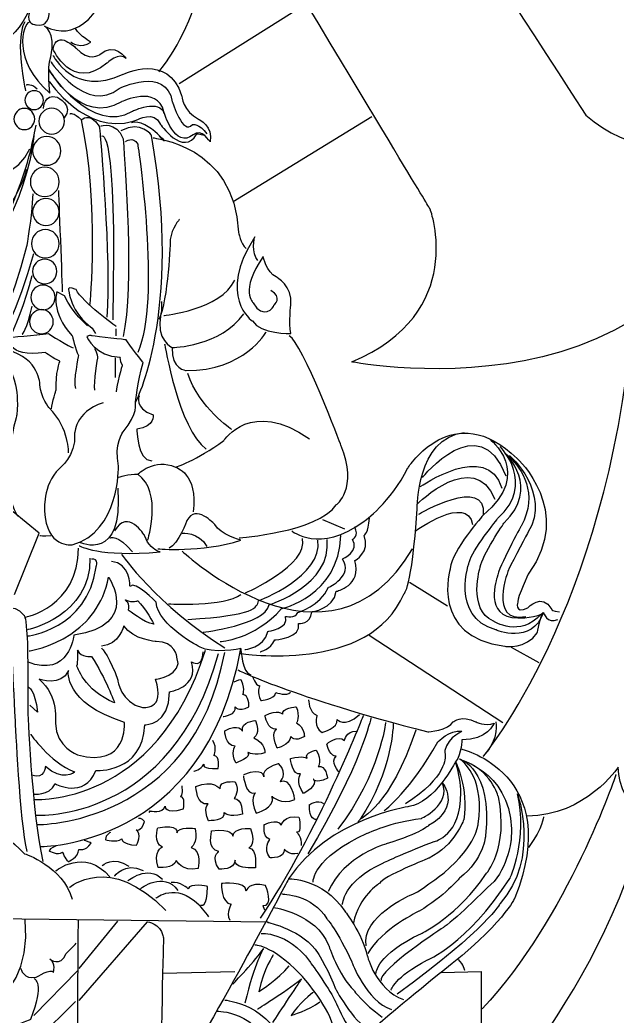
# Model space of a CAD drawing. Header units: inches. Extents: x -172 to 397, y -177 to 127.
# Drawn here: x 8.733 to 10.74, y 118.256 to 121.602 of the extents above; entities that cross this region are included whole.
import ezdxf

# ---------------------------------------------------------------- set-up
doc = ezdxf.new("R2010")
doc.units = ezdxf.units.IN
doc.header["$MEASUREMENT"] = 0
doc.linetypes.add('SolidLine', pattern=[0])

# ---------------------------------------------------------------- blocks, each defined once
blk = doc.blocks.new('headdd')
at = {"color": 4}
for p, q in [((550.7531, 532.2987), (551.0325, 532.4747)), ((550.8739, 532.0347), (551.1843, 532.2248)), ((550.6117, 531.7338), (550.6117, 531.7496)), ((550.61, 531.6405), (550.61, 531.6845)), ((550.4393, 531.2921), (550.3807, 531.3396)), ((551.1239, 531.3009), (551.0748, 531.322)), ((550.3841, 531.1548), (550.4378, 531.2885)), ((550.4378, 531.2885), (550.4393, 531.2921)), ((551.2688, 531.1821), (551.3542, 531.1293)), ((551.1783, 531.0633), (551.4783, 530.868)), ((551.4964, 531.0369), (551.5585, 531.0026)), ((550.5289, 530.3171), (550.6152, 530.4227)), ((550.4272, 530.2115), (550.5255, 530.3119)), ((550.7152, 530.3066), (550.8773, 530.3101)), ((550.2185, 529.9441), (550.5203, 530.2432))]:
    blk.add_line(p, q, dxfattribs=at)
for centre, major_axis, ratio, start_param, end_param in [((550.2548, 531.549), (1.6499, 1.6499), 1, 5.497787, 11.780972), ((550.2565, 531.5512), (1.6072, 1.6072), 1, 5.497787, 11.780972), ((550.4281, 532.2618), (0, 0.0211), 0.979592, 3.141593, 9.424778), ((550.4061, 532.2195), (0, 0.0237), 0.981812, 3.141593, 9.424778), ((550.4673, 532.2147), (0, 0.029), 0.981081, 3.141593, 9.424778), ((550.4563, 532.1481), (0, 0.0323), 0.979869, 3.141593, 9.424778), ((550.4518, 532.0788), (0, 0.033), 0.977936, 3.141593, 9.424778), ((550.4544, 532.0114), (0, 0.0303), 0.980357, 3.141593, 9.424778), ((550.4531, 531.9402), (0, 0.0317), 0.980188, 3.141593, 9.424778), ((550.4518, 531.8781), (0, 0.0277), 0.980742, 3.141593, 9.424778), ((550.4479, 531.82), (0, 0.0277), 0.980742, 3.141593, 9.424778), ((550.4443, 531.7655), (0, 0.0271), 0.978581, 3.141593, 9.424778)]:
    blk.add_ellipse(centre, major_axis=major_axis, ratio=ratio, start_param=start_param, end_param=end_param, dxfattribs=at)
for points, knots in [([(550.7075, 532.3251), (550.7075, 532.3251), (550.9015, 532.5522), (550.7566, 532.8109), (550.3116, 533.7031), (550.2702, 533.7876), (550.2702, 533.7876), (550.2702, 533.7876), (549.8383, 532.9692), (549.7891, 532.8768), (549.7891, 532.8768), (549.7296, 532.7422), (549.7296, 532.7158)], [0, 0, 0, 0, 1, 1, 1, 2, 2, 2, 3, 3, 3, 4, 4, 4, 4]), ([(551.1395, 531.6757), (551.1395, 531.6757), (551.9776, 531.5103), (552.0431, 532.2635), (552.0431, 532.2635), (551.8707, 532.0523), (551.6637, 532.2283), (551.3154, 532.7668), (551.3154, 532.7668), (551.3154, 532.7668), (551.3154, 532.7668), (551.005, 532.9041), (550.9808, 532.5732), (551.3154, 532.0171), (551.3154, 532.0171), (551.3154, 532.0171), (551.3154, 532.0171), (551.4016, 531.7849), (551.1395, 531.6757)], [0, 0, 0, 0, 1, 1, 1, 2, 2, 2, 3, 3, 3, 4, 4, 4, 5, 5, 5, 6, 6, 6, 6]), ([(550.0599, 532.6648), (550.0599, 532.6648), (550.0582, 532.4483), (550.1513, 532.392), (550.1513, 532.392), (550.2306, 532.3269), (550.2548, 532.3357), (550.2548, 532.3357), (550.2772, 532.3269), (550.3548, 532.3902), (550.3548, 532.3902), (550.4513, 532.4289), (550.4548, 532.6595), (550.4548, 532.6595), (550.4479, 532.7264), (550.441, 532.7668), (550.441, 532.7668), (550.4151, 532.846), (550.2599, 532.839), (550.2599, 532.839), (550.0944, 532.853), (550.0857, 532.7791), (550.0857, 532.7791), (550.0599, 532.6648), (550.0599, 532.6648)], [0, 0, 0, 0, 1, 1, 1, 2, 2, 2, 3, 3, 3, 4, 4, 4, 5, 5, 5, 6, 6, 6, 7, 7, 7, 8, 8, 8, 8]), ([(550.4169, 532.436), (550.4031, 532.4342), (550.3772, 532.3498), (550.4634, 532.2776), (550.4634, 532.2776), (550.4565, 532.3322), (550.4652, 532.3586), (550.4772, 532.4166), (550.4513, 532.4272), (550.4513, 532.4272), (550.5238, 532.3902), (550.5669, 532.4642), (550.5669, 532.4642), (550.5669, 532.4642), (550.507, 532.4575), (550.4634, 532.4853), (550.4496, 532.4941), (550.4272, 532.4782), (550.4272, 532.4782), (550.4104, 532.451), (550.4146, 532.4394), (550.4212, 532.4344), (550.4261, 532.4307), (550.4324, 532.4307), (550.4324, 532.4307), (550.4582, 532.4254), (550.4617, 532.4483), (550.4617, 532.4589)], [0, 0, 0, 0, 1, 1, 1, 2, 2, 2, 3, 3, 3, 4, 4, 4, 5, 5, 5, 6, 6, 6, 7, 7, 7, 8, 8, 8, 9, 9, 9, 9]), ([(550.4074, 532.4373), (550.4074, 532.4373), (550.3854, 532.4113), (550.405, 532.3021), (550.406, 532.296), (550.4073, 532.2896), (550.4087, 532.2829)], [0, 0, 0, 0, 1, 1, 1, 2, 2, 2, 2]), ([(550.4703, 532.3761), (550.4703, 532.3761), (550.5134, 532.2794), (550.591, 532.3445), (550.591, 532.3445), (550.6186, 532.3709), (550.6342, 532.355), (550.6342, 532.355), (550.6083, 532.3937), (550.5755, 532.3638), (550.5755, 532.3638), (550.5496, 532.3463), (550.5221, 532.3779), (550.5221, 532.3779), (550.4789, 532.4219), (550.4703, 532.3761)], [0, 0, 0, 0, 1, 1, 1, 2, 2, 2, 3, 3, 3, 4, 4, 4, 5, 5, 5, 5]), ([(550.51, 532.392), (550.51, 532.392), (550.5341, 532.3744), (550.5548, 532.392), (550.5548, 532.392), (550.5324, 532.4043), (550.5203, 532.4219)], [0, 0, 0, 0, 1, 1, 1, 2, 2, 2, 2]), ([(550.4703, 532.3621), (550.4703, 532.3621), (550.5169, 532.2671), (550.6273, 532.3198), (550.6273, 532.3198), (550.729, 532.3691), (550.7583, 532.2724), (550.7583, 532.2724), (550.7618, 532.2353), (550.7963, 532.2195), (550.7963, 532.2195), (550.8307, 532.2019), (550.8221, 532.1685), (550.8221, 532.1685), (550.8032, 532.2002), (550.7842, 532.1843), (550.7436, 532.1504), (550.7186, 532.2353), (550.7186, 532.2353), (550.7048, 532.2969), (550.6238, 532.2582), (550.6238, 532.2582), (550.5324, 532.2019), (550.4617, 532.3304), (550.4617, 532.3304)], [0, 0, 0, 0, 1, 1, 1, 2, 2, 2, 3, 3, 3, 4, 4, 4, 5, 5, 5, 6, 6, 6, 7, 7, 7, 8, 8, 8, 8]), ([(550.4651, 532.348), (550.4651, 532.348), (550.5462, 532.2283), (550.6186, 532.2882), (550.6186, 532.2882), (550.7239, 532.3392), (550.7376, 532.2582), (550.7376, 532.2582), (550.7618, 532.1808), (550.7825, 532.2072), (550.7825, 532.2072), (550.798, 532.2107), (550.8152, 532.1861)], [0, 0, 0, 0, 1, 1, 1, 2, 2, 2, 3, 3, 3, 4, 4, 4, 4]), ([(550.4634, 532.3251), (550.4634, 532.3251), (550.5583, 532.1825), (550.648, 532.2371), (550.648, 532.2371), (550.71, 532.2671), (550.7204, 532.2301)], [0, 0, 0, 0, 1, 1, 1, 2, 2, 2, 2]), ([(550.4617, 532.304), (550.4617, 532.304), (550.5436, 532.1819), (550.65, 532.2149), (550.6528, 532.2157), (550.6555, 532.2167), (550.6583, 532.2178), (550.6583, 532.2178), (550.6979, 532.2389), (550.71, 532.209), (550.71, 532.209), (550.7618, 532.1333), (550.7928, 532.1861), (550.7928, 532.1861), (550.8101, 532.1861), (550.8135, 532.179)], [0, 0, 0, 0, 1, 1, 1, 2, 2, 2, 3, 3, 3, 4, 4, 4, 5, 5, 5, 5]), ([(550.4488, 532.2433), (550.4488, 532.2433), (550.4501, 532.2776), (550.4798, 532.2684), (550.4798, 532.2684), (550.5186, 532.2499), (550.4953, 532.2222)], [0, 0, 0, 0, 1, 1, 1, 2, 2, 2, 2]), ([(550.0495, 532.2688), (550.0495, 532.2688), (550.0116, 532.1386), (550.1651, 532.0928), (550.1651, 532.0928), (550.3686, 532.04), (550.4186, 532.1527)], [0, 0, 0, 0, 1, 1, 1, 2, 2, 2, 2]), ([(550.5531, 531.8042), (550.5531, 531.8042), (550.5755, 532.0242), (550.5341, 532.2178), (550.5341, 532.2178), (550.5514, 532.2371), (550.5738, 532.2037), (550.5738, 532.2037), (550.5745, 532.1973), (550.5756, 532.1857), (550.5758, 532.1841), (550.6011, 531.9057), (550.591, 531.776)], [0, 0, 0, 0, 1, 1, 1, 2, 2, 2, 3, 3, 3, 4, 4, 4, 4]), ([(550.5773, 532.2037), (550.5773, 532.2037), (550.6117, 532.216), (550.6273, 532.1755), (550.6273, 532.1755), (550.6275, 532.1729), (550.6279, 532.168), (550.6318, 532.119), (550.6523, 531.8441), (550.6273, 531.7321)], [0, 0, 0, 0, 1, 1, 1, 2, 2, 2, 3, 3, 3, 3]), ([(550.6548, 531.5842), (550.6548, 531.5842), (550.7618, 531.7831), (550.6911, 532.1825), (550.6911, 532.1825), (550.6686, 532.2178), (550.6221, 532.1931)], [0, 0, 0, 0, 1, 1, 1, 2, 2, 2, 2]), ([(549.7788, 531.8165), (549.7805, 531.776), (549.7943, 531.7479), (549.7943, 531.7479), (549.8202, 531.6599), (550.0668, 531.7162), (550.0668, 531.7162), (550.3651, 531.813), (550.4272, 532.1808), (550.4272, 532.1808), (550.4134, 532.0365), (550.3082, 531.8764), (550.3082, 531.8764), (550.2064, 531.6828), (549.9581, 531.6705), (549.9581, 531.6705), (549.7581, 531.6476), (549.7753, 531.7584), (549.7753, 531.7584), (549.7753, 531.7584), (549.7667, 531.769), (549.7788, 531.8235)], [0, 0, 0, 0, 1, 1, 1, 2, 2, 2, 3, 3, 3, 4, 4, 4, 5, 5, 5, 6, 6, 6, 7, 7, 7, 7]), ([(550.6324, 532.1685), (550.6324, 532.1685), (550.6497, 532.1825), (550.66, 532.1632), (550.66, 532.1632), (550.7135, 531.8112), (550.66, 531.6968)], [0, 0, 0, 0, 1, 1, 1, 2, 2, 2, 2]), ([(550.6945, 532.1773), (550.6945, 532.1773), (550.8773, 532.1614), (550.8859, 531.9661), (550.8859, 531.9661), (550.8894, 531.9415), (550.9032, 531.9292)], [0, 0, 0, 0, 1, 1, 1, 2, 2, 2, 2]), ([(549.7839, 531.8641), (549.7839, 531.8641), (549.7736, 531.7584), (549.8512, 531.7356), (549.8512, 531.7356), (550.1237, 531.6599), (550.2909, 531.901), (550.2909, 531.901), (550.3979, 532.0435), (550.4117, 532.1069)], [0, 0, 0, 0, 1, 1, 1, 2, 2, 2, 3, 3, 3, 3]), ([(550.2858, 531.6546), (550.2858, 531.6546), (550.341, 531.6757), (550.4117, 531.9345), (550.4117, 531.9345), (550.4238, 531.9978), (550.4255, 532.0523)], [0, 0, 0, 0, 1, 1, 1, 2, 2, 2, 2]), ([(550.754, 531.9951), (550.754, 531.9951), (550.7354, 531.9753), (550.7331, 531.9497), (550.7331, 531.9497), (550.7284, 531.8134), (550.7075, 531.7707)], [0, 0, 0, 0, 1, 1, 1, 2, 2, 2, 2]), ([(550.9291, 531.9027), (550.9135, 531.9186), (550.9222, 531.9555), (550.9222, 531.9555), (550.8359, 531.8218), (550.917, 531.7672), (550.917, 531.7672), (550.9359, 531.7373), (551.0032, 531.7391), (551.0032, 531.7391), (550.998, 531.7637), (551.0032, 531.8042), (551.0032, 531.8042), (551.0084, 531.8447), (550.9705, 531.8658), (550.9705, 531.8658), (550.948, 531.8764), (550.9411, 531.9115), (550.9411, 531.9115), (550.8877, 531.8341), (550.9187, 531.8077), (550.9187, 531.8077), (550.9411, 531.769), (550.9653, 531.7972), (550.9653, 531.8025), (550.9653, 531.8025), (550.986, 531.82), (550.9584, 531.8358)], [0, 0, 0, 0, 1, 1, 1, 2, 2, 2, 3, 3, 3, 4, 4, 4, 5, 5, 5, 6, 6, 6, 7, 7, 7, 8, 8, 8, 9, 9, 9, 9]), ([(550.5479, 531.7567), (550.5479, 531.7567), (550.5134, 531.7849), (550.4962, 531.8235), (550.4962, 531.8235), (550.4789, 531.8323), (550.4789, 531.8323), (550.4789, 531.8323), (550.4634, 531.7884), (550.5134, 531.7338), (550.5134, 531.7338), (550.5203, 531.7039), (550.5272, 531.6898), (550.5272, 531.6898), (550.5152, 531.6317), (550.5203, 531.6159)], [0, 0, 0, 0, 1, 1, 1, 2, 2, 2, 3, 3, 3, 4, 4, 4, 5, 5, 5, 5]), ([(550.6117, 531.7549), (550.6117, 531.7549), (550.5359, 531.8095), (550.5221, 531.8376), (550.5221, 531.8376), (550.5048, 531.8447), (550.5048, 531.8394), (550.5048, 531.8394), (550.51, 531.7831), (550.5583, 531.7514), (550.5583, 531.7514), (550.5652, 531.7391), (550.5652, 531.7391)], [0, 0, 0, 0, 1, 1, 1, 2, 2, 2, 3, 3, 3, 4, 4, 4, 4]), ([(550.7135, 531.8112), (550.7135, 531.8112), (550.7135, 531.7902), (550.7135, 531.7902), (550.7129, 531.788), (550.7124, 531.7859), (550.712, 531.7838), (550.699, 531.7239), (550.7376, 531.7074), (550.7376, 531.7074), (550.7342, 531.6582), (550.7687, 531.6564), (550.7687, 531.6564), (550.898, 531.6546), (550.948, 531.7426), (550.948, 531.7426)], [0, 0, 0, 0, 1, 1, 1, 2, 2, 2, 3, 3, 3, 4, 4, 4, 5, 5, 5, 5]), ([(551.462, 530.8697), (551.462, 530.8697), (551.4723, 530.8346), (551.4343, 530.7923), (551.4343, 530.7923), (551.712, 531.1231), (551.7672, 531.7567), (551.7672, 531.7567), (551.9121, 531.4997), (551.9431, 530.9155), (551.9431, 530.9155), (551.9535, 530.5952), (552.119, 530.4051), (552.119, 530.4051), (551.7396, 530.5987), (551.7362, 530.7677), (551.7362, 530.7677), (551.6637, 530.6585), (551.5326, 530.6585)], [0, 0, 0, 0, 1, 1, 1, 2, 2, 2, 3, 3, 3, 4, 4, 4, 5, 5, 5, 6, 6, 6, 6]), ([(550.4669, 531.5701), (550.4686, 531.586), (550.4772, 531.6124), (550.4772, 531.6124), (550.4755, 531.6494), (550.4858, 531.6775), (550.4858, 531.6775), (550.4703, 531.6828), (550.4531, 531.6968), (550.4531, 531.6968), (550.3634, 531.6845), (550.3703, 531.7303), (550.3703, 531.7303), (550.3703, 531.7303), (550.4324, 531.7356), (550.46, 531.7391), (550.46, 531.7391), (550.51, 531.7074), (550.5152, 531.7074)], [0, 0, 0, 0, 1, 1, 1, 2, 2, 2, 3, 3, 3, 4, 4, 4, 5, 5, 5, 6, 6, 6, 6]), ([(550.5824, 531.5842), (550.5186, 531.5631), (550.5186, 531.5138), (550.5186, 531.5138), (550.5221, 531.4663), (550.4841, 531.4364), (550.4841, 531.4364), (550.4462, 531.3994), (550.4513, 531.3413), (550.4513, 531.3413), (550.4548, 531.2587), (550.5134, 531.2657), (550.5134, 531.2657), (550.6204, 531.2956), (550.6169, 531.4417), (550.6169, 531.4417), (550.6066, 531.4927), (550.6273, 531.5191), (550.6273, 531.5191), (550.6618, 531.5596), (550.6548, 531.5842), (550.6548, 531.5842), (550.6548, 531.5842), (550.66, 531.6299), (550.6721, 531.674), (550.6721, 531.674), (550.6393, 531.7162), (550.6342, 531.725), (550.6342, 531.725), (550.5686, 531.7321), (550.5583, 531.7338), (550.5583, 531.7338), (550.5548, 531.7373), (550.5462, 531.7321), (550.5462, 531.7321), (550.5652, 531.6863), (550.6204, 531.6863), (550.6204, 531.6863), (550.6186, 531.6792), (550.6255, 531.6687), (550.6255, 531.6687), (550.6117, 531.6212), (550.6117, 531.6088)], [0, 0, 0, 0, 1, 1, 1, 2, 2, 2, 3, 3, 3, 4, 4, 4, 5, 5, 5, 6, 6, 6, 7, 7, 7, 8, 8, 8, 9, 9, 9, 10, 10, 10, 11, 11, 11, 12, 12, 12, 13, 13, 13, 14, 14, 14, 14]), ([(550.8877, 531.2815), (550.8877, 531.2815), (551.0619, 531.2938), (551.1049, 531.3554), (551.1049, 531.3554), (551.155, 531.3907), (551.1153, 531.4892), (551.1153, 531.4892), (551.0291, 531.718), (550.9997, 531.7338)], [0, 0, 0, 0, 1, 1, 1, 2, 2, 2, 3, 3, 3, 3]), ([(550.5048, 531.4717), (550.5048, 531.4717), (550.5083, 531.5249), (550.4617, 531.5727), (550.4617, 531.5727), (550.4427, 531.5958), (550.441, 531.6241), (550.441, 531.6241), (550.441, 531.6827), (550.3686, 531.7021), (550.3686, 531.7021), (550.36, 531.7003), (550.36, 531.695), (550.36, 531.695), (550.3875, 531.6312), (550.3875, 531.617), (550.3875, 531.617), (550.3927, 531.5905), (550.3893, 531.5568), (550.3893, 531.5568), (550.3427, 531.4044), (550.391, 531.3299)], [0, 0, 0, 0, 1, 1, 1, 2, 2, 2, 3, 3, 3, 4, 4, 4, 5, 5, 5, 6, 6, 6, 7, 7, 7, 7]), ([(550.5634, 531.7057), (550.5634, 531.7057), (550.5703, 531.6916), (550.5703, 531.6863), (550.5703, 531.6863), (550.56, 531.6282), (550.5634, 531.6124)], [0, 0, 0, 0, 1, 1, 1, 2, 2, 2, 2]), ([(550.6169, 531.417), (550.6169, 531.417), (550.6411, 531.4258), (550.66, 531.424), (550.66, 531.424), (550.6979, 531.461), (550.7445, 531.4399), (550.7445, 531.4399), (550.7911, 531.454), (550.8532, 531.4997), (550.8532, 531.4997), (550.9152, 531.5948), (551.0446, 531.5033)], [0, 0, 0, 0, 1, 1, 1, 2, 2, 2, 3, 3, 3, 4, 4, 4, 4]), ([(550.6635, 531.5992), (550.6635, 531.5992), (550.6505, 531.5728), (550.6945, 531.557), (550.6945, 531.557), (550.6997, 531.5305), (550.6583, 531.5252), (550.6583, 531.5252), (550.6583, 531.454), (550.6919, 531.454)], [0, 0, 0, 0, 1, 1, 1, 2, 2, 2, 3, 3, 3, 3]), ([(551.005, 531.2974), (551.005, 531.2974), (551.067, 531.2446), (551.167, 531.3185), (551.167, 531.3185), (551.2274, 531.3607), (551.2653, 531.4382), (551.2653, 531.4382), (551.3671, 531.5983), (551.5102, 531.4593), (551.5102, 531.4593), (551.6379, 531.3414), (551.5361, 531.2023), (551.5361, 531.2023), (551.5102, 531.1478), (551.5119, 531.139), (551.5119, 531.139), (551.5016, 531.1091), (551.5344, 531.1249), (551.5344, 531.1249), (551.5654, 531.1601), (551.5878, 531.1214), (551.5878, 531.1214), (551.5878, 531.1161), (551.6051, 531.1161)], [0, 0, 0, 0, 1, 1, 1, 2, 2, 2, 3, 3, 3, 4, 4, 4, 5, 5, 5, 6, 6, 6, 7, 7, 7, 8, 8, 8, 8]), ([(550.8894, 531.0228), (550.8894, 531.0228), (551.1808, 530.9753), (551.2567, 531.1565), (551.2567, 531.1565), (551.274, 531.1636), (551.286, 531.3466), (551.286, 531.3466), (551.2843, 531.505), (551.3912, 531.5174)], [0, 0, 0, 0, 1, 1, 1, 2, 2, 2, 3, 3, 3, 3]), ([(551.4481, 531.5033), (551.4481, 531.5033), (551.5482, 531.4276), (551.4343, 531.3326), (551.4343, 531.3326), (551.3636, 531.2534), (551.3602, 531.2129), (551.3602, 531.2129), (551.3136, 531.0598), (551.4827, 531.0387), (551.4827, 531.0387), (551.5309, 531.0316), (551.5551, 531.0686), (551.5551, 531.0686), (551.562, 531.1073), (551.5689, 531.1144), (551.5689, 531.1144), (551.5775, 531.0879), (551.6016, 531.0985)], [0, 0, 0, 0, 1, 1, 1, 2, 2, 2, 3, 3, 3, 4, 4, 4, 5, 5, 5, 6, 6, 6, 6]), ([(551.5637, 531.1109), (551.5171, 531.0563), (551.4568, 531.095), (551.4568, 531.095), (551.3981, 531.1214), (551.4274, 531.2164), (551.4274, 531.2164), (551.4309, 531.2411), (551.4809, 531.315), (551.4809, 531.315), (551.5637, 531.3942), (551.4844, 531.4698), (551.4844, 531.4698), (551.4844, 531.4698), (551.4889, 531.4664), (551.4953, 531.4599), (551.5171, 531.438), (551.5602, 531.3813), (551.5189, 531.3079), (551.5189, 531.3079), (551.4688, 531.2164), (551.4654, 531.1935), (551.4654, 531.1935), (551.4326, 531.102), (551.5119, 531.102), (551.5119, 531.102), (551.5602, 531.102), (551.5689, 531.1144), (551.543, 531.0405), (551.462, 531.0756), (551.462, 531.0756), (551.3585, 531.1056), (551.4033, 531.2287), (551.4033, 531.2287), (551.4068, 531.2499), (551.4671, 531.3255), (551.4671, 531.3255), (551.5533, 531.4029), (551.4723, 531.4856), (551.4723, 531.4856)], [0, 0, 0, 0, 1, 1, 1, 2, 2, 2, 3, 3, 3, 4, 4, 4, 5, 5, 5, 6, 6, 6, 7, 7, 7, 8, 8, 8, 9, 9, 9, 10, 10, 10, 11, 11, 11, 12, 12, 12, 13, 13, 13, 13]), ([(551.493, 531.4663), (551.493, 531.4663), (551.5878, 531.3819), (551.5344, 531.2938), (551.5344, 531.2938), (551.5016, 531.2322), (551.4913, 531.2111), (551.4913, 531.2111), (551.443, 531.0897), (551.5292, 531.1056)], [0, 0, 0, 0, 1, 1, 1, 2, 2, 2, 3, 3, 3, 3]), ([(550.5289, 531.2639), (550.5289, 531.2639), (550.5738, 531.2375), (550.71, 531.2499), (550.71, 531.2499), (550.7081, 531.2503), (550.7052, 531.2516), (550.6976, 531.2549), (550.683, 531.264), (550.6755, 531.2868), (550.6755, 531.2868), (550.6376, 531.3484), (550.6083, 531.2974)], [0, 0, 0, 0, 1, 1, 1, 2, 2, 2, 3, 3, 3, 4, 4, 4, 4]), ([(550.7049, 531.2569), (550.7049, 531.2569), (550.8032, 531.2481), (550.8911, 531.2762), (550.8911, 531.2762), (550.8445, 531.2885), (550.8325, 531.3115), (550.8325, 531.3115), (550.7894, 531.3589), (550.7704, 531.3203), (550.7704, 531.3203), (550.7514, 531.2674), (550.7307, 531.2587)], [0, 0, 0, 0, 1, 1, 1, 2, 2, 2, 3, 3, 3, 4, 4, 4, 4]), ([(550.9342, 531.0263), (550.9342, 531.0263), (550.9584, 531.0316), (550.967, 531.0528), (550.967, 531.0528), (551.0291, 531.058), (551.0204, 531.0897), (551.0204, 531.0897), (551.048, 531.0862), (551.0498, 531.1161), (551.0498, 531.1161), (551.0981, 531.1214), (551.1049, 531.1618), (551.1049, 531.1618), (551.1636, 531.1742), (551.1463, 531.2305), (551.1463, 531.2305), (551.1826, 531.2499), (551.167, 531.2868), (551.167, 531.2868), (551.1774, 531.2921), (551.1791, 531.3255)], [0, 0, 0, 0, 1, 1, 1, 2, 2, 2, 3, 3, 3, 4, 4, 4, 5, 5, 5, 6, 6, 6, 7, 7, 7, 7]), ([(550.8997, 531.0316), (550.8997, 531.0316), (550.9429, 531.0334), (550.9515, 531.0721), (550.9515, 531.0721), (550.9997, 531.0774), (550.9911, 531.1056), (550.9911, 531.1056), (551.0136, 531.1003), (551.0187, 531.1144), (551.0187, 531.1144), (551.0688, 531.1284), (551.0877, 531.1707), (551.0877, 531.1707), (551.1446, 531.1971), (551.1188, 531.234), (551.1188, 531.234), (551.1584, 531.2534), (551.1412, 531.278), (551.1412, 531.278), (551.1567, 531.285), (551.1463, 531.3062)], [0, 0, 0, 0, 1, 1, 1, 2, 2, 2, 3, 3, 3, 4, 4, 4, 5, 5, 5, 6, 6, 6, 7, 7, 7, 7]), ([(550.7721, 531.0985), (550.9273, 531.1091), (550.9256, 531.1249), (550.9308, 531.1407), (550.9308, 531.1407), (551.0756, 531.1953), (551.0636, 531.2762)], [0, 0, 0, 0, 1, 1, 1, 2, 2, 2, 2]), ([(550.8066, 531.0703), (550.8066, 531.0703), (550.9446, 531.0862), (550.9549, 531.1319), (550.9549, 531.1319), (551.0963, 531.176), (551.0843, 531.278)], [0, 0, 0, 0, 1, 1, 1, 2, 2, 2, 2]), ([(550.8445, 531.0493), (550.8445, 531.0493), (550.9204, 531.0528), (550.9825, 531.1232), (550.9825, 531.1232), (551.1101, 531.1495), (551.1153, 531.2868)], [0, 0, 0, 0, 1, 1, 1, 2, 2, 2, 2]), ([(550.4117, 531.0615), (550.4117, 531.0615), (550.5479, 531.0756), (550.5669, 531.2164), (550.5669, 531.2164), (550.5738, 531.2358), (550.5566, 531.234)], [0, 0, 0, 0, 1, 1, 1, 2, 2, 2, 2]), ([(550.441, 530.5899), (550.441, 530.5899), (550.8101, 530.5864), (550.8911, 531.0334), (550.8911, 531.0334), (550.8256, 531.021), (550.7997, 531.0369), (550.7997, 531.0369), (550.7049, 531.0844), (550.7014, 531.1372), (550.7014, 531.1372), (550.6531, 531.1883), (550.6428, 531.1724), (550.6428, 531.1724), (550.6428, 531.227), (550.6014, 531.2287)], [0, 0, 0, 0, 1, 1, 1, 2, 2, 2, 3, 3, 3, 4, 4, 4, 5, 5, 5, 5]), ([(550.4169, 531.0281), (550.4169, 531.0281), (550.4638, 531.0352), (550.5099, 531.066), (550.5468, 531.0906), (550.583, 531.1303), (550.5945, 531.1935), (550.5945, 531.1935), (550.6686, 531.0862), (550.5169, 531.0633), (550.5169, 531.0633), (550.5065, 530.9665), (550.4134, 531.0035)], [0, 0, 0, 0, 1, 1, 1, 2, 2, 2, 3, 3, 3, 4, 4, 4, 4]), ([(550.353, 531.1174), (550.353, 531.1174), (550.3789, 531.1399), (550.4048, 531.1082), (550.4048, 531.1082), (550.4164, 531.1161), (550.4138, 530.897), (550.4138, 530.897), (550.4216, 530.6739), (550.4475, 530.5565)], [0, 0, 0, 0, 1, 1, 1, 2, 2, 2, 3, 3, 3, 3]), ([(550.6324, 531.1425), (550.6324, 531.1425), (550.6445, 531.1337), (550.6393, 531.1196), (550.6393, 531.1196), (550.6738, 531.0914), (550.6962, 531.0879), (550.6962, 531.0879), (550.6773, 531.1249), (550.66, 531.1407), (550.66, 531.1407), (550.6497, 531.1355), (550.6324, 531.1425)], [0, 0, 0, 0, 1, 1, 1, 2, 2, 2, 3, 3, 3, 4, 4, 4, 4]), ([(550.3543, 531.0844), (550.3543, 531.0844), (550.3724, 531.1042), (550.3763, 531.0791), (550.3763, 531.0791), (550.3789, 530.9802), (550.3854, 530.8719), (550.3854, 530.8719), (550.3957, 530.6449), (550.4113, 530.5789)], [0, 0, 0, 0, 1, 1, 1, 2, 2, 2, 3, 3, 3, 3]), ([(550.579, 531.0352), (550.579, 531.0352), (550.5997, 531.0105), (550.6152, 530.963), (550.6152, 530.963), (550.6221, 530.912), (550.6704, 530.9014), (550.6704, 530.9014), (550.7238, 530.8944), (550.6997, 530.9648), (550.6997, 530.9648), (550.7635, 530.9736), (550.748, 531.014), (550.748, 531.014), (550.7445, 531.0493), (550.7014, 531.0493), (550.7014, 531.0493), (550.6497, 531.0528), (550.629, 531.0844), (550.629, 531.0844), (550.6186, 531.0422), (550.579, 531.0387)], [0, 0, 0, 0, 1, 1, 1, 2, 2, 2, 3, 3, 3, 4, 4, 4, 5, 5, 5, 6, 6, 6, 7, 7, 7, 7]), ([(550.4255, 530.7078), (550.4255, 530.7078), (550.4615, 530.7026), (550.4753, 530.7307), (550.4753, 530.7307), (550.5405, 530.6955), (550.5663, 530.7606), (550.5663, 530.7606), (550.671, 530.7536), (550.6761, 530.8627), (550.6761, 530.8627), (550.7328, 530.8627), (550.7311, 530.9366), (550.7311, 530.9366), (550.798, 530.9471), (550.7808, 531.0035), (550.7808, 531.0035), (550.8066, 530.9876), (550.8066, 531.0263)], [0, 0, 0, 0, 1, 1, 1, 2, 2, 2, 3, 3, 3, 4, 4, 4, 5, 5, 5, 6, 6, 6, 6]), ([(550.5238, 530.9947), (550.5238, 530.9947), (550.5393, 530.9401), (550.6083, 530.912), (550.6083, 530.912), (550.5876, 530.9683), (550.5566, 531.0158), (550.5566, 531.0158), (550.5324, 531.0122), (550.5255, 531.0299), (550.5255, 531.0299), (550.5272, 531.0017), (550.5238, 530.9947)], [0, 0, 0, 0, 1, 1, 1, 2, 2, 2, 3, 3, 3, 4, 4, 4, 4]), ([(550.4393, 530.9648), (550.4393, 530.9648), (550.4893, 530.9471), (550.5048, 530.9841), (550.5048, 530.9841), (550.4927, 530.912), (550.6307, 530.868), (550.6307, 530.868), (550.6376, 530.7642), (550.5255, 530.7958), (550.5255, 530.7958), (550.4772, 530.8116), (550.4755, 530.8662), (550.4755, 530.8662), (550.4841, 530.9278), (550.4393, 530.9648)], [0, 0, 0, 0, 1, 1, 1, 2, 2, 2, 3, 3, 3, 4, 4, 4, 5, 5, 5, 5]), ([(550.8842, 530.9859), (550.8842, 530.9859), (551.0015, 530.926), (551.3102, 530.8469), (551.3102, 530.8469), (551.3568, 530.8504), (551.3671, 530.8697), (551.3671, 530.8697), (551.3861, 530.8855), (551.4171, 530.8697), (551.4171, 530.8697), (551.4378, 530.8592), (551.4585, 530.8662), (551.4585, 530.8662), (551.443, 530.8275), (551.3861, 530.8293), (551.3861, 530.8293), (551.3861, 530.7993), (551.3723, 530.78), (551.3723, 530.78), (551.324, 530.6867), (551.2671, 530.6796), (551.2671, 530.6796), (551.0877, 530.6533), (550.998, 530.5177), (550.998, 530.5177), (550.8444, 530.2234), (550.7253, 530.0315), (550.7044, 529.9979), (550.6846, 529.9675), (550.6669, 529.9423), (550.6669, 529.9423), (550.6342, 529.9299), (550.648, 529.9071), (550.648, 529.9071), (550.61, 529.9018), (550.6273, 529.8595), (550.6273, 529.8595), (550.4634, 529.8332), (550.5048, 529.7328), (550.5048, 529.7328), (550.4996, 529.7117), (550.5876, 529.629), (550.5876, 529.629), (550.6677, 529.5422), (550.7053, 529.4727), (550.7064, 529.4708), (550.7074, 529.469), (550.7083, 529.4671), (550.7083, 529.4671), (550.7204, 529.4161), (550.8032, 529.4055), (550.8032, 529.4055), (550.8256, 529.3738), (550.8583, 529.3826)], [0, 0, 0, 0, 1, 1, 1, 2, 2, 2, 3, 3, 3, 4, 4, 4, 5, 5, 5, 6, 6, 6, 7, 7, 7, 8, 8, 8, 9, 9, 9, 10, 10, 10, 11, 11, 11, 12, 12, 12, 13, 13, 13, 14, 14, 14, 15, 15, 15, 16, 16, 16, 17, 17, 17, 18, 18, 18, 18]), ([(550.8515, 530.8812), (550.8515, 530.8812), (550.8834, 530.8855), (550.8782, 530.9032), (550.8782, 530.9032), (550.8842, 530.8908), (550.9092, 530.9032), (550.9092, 530.9032), (550.9101, 530.9305), (550.8954, 530.9305), (550.8954, 530.9305), (550.9015, 530.9383), (550.8929, 530.9621), (550.8929, 530.9621), (550.8937, 530.9674), (550.8756, 530.9586)], [0, 0, 0, 0, 1, 1, 1, 2, 2, 2, 3, 3, 3, 4, 4, 4, 5, 5, 5, 5]), ([(550.9179, 530.9701), (550.9179, 530.9701), (550.9222, 530.9524), (550.9334, 530.9498), (550.9334, 530.9498), (550.9256, 530.9348), (550.936, 530.9172), (550.936, 530.9172), (550.9661, 530.919), (550.9696, 530.9348), (550.9696, 530.9348), (550.9954, 530.926), (551.0023, 530.9357)], [0, 0, 0, 0, 1, 1, 1, 2, 2, 2, 3, 3, 3, 4, 4, 4, 4]), ([(550.4151, 530.9471), (550.4151, 530.9471), (550.4289, 530.9436), (550.4358, 530.8908), (550.4358, 530.8908), (550.4186, 530.9067), (550.4186, 530.9067)], [0, 0, 0, 0, 1, 1, 1, 2, 2, 2, 2]), ([(551.0429, 530.919), (551.0429, 530.919), (551.0429, 530.89), (551.0618, 530.8838), (551.0618, 530.8838), (551.0532, 530.8574), (551.0731, 530.8459), (551.0731, 530.8459), (551.111, 530.8556), (551.1067, 530.875), (551.1067, 530.875), (551.1222, 530.8556), (551.1567, 530.8855)], [0, 0, 0, 0, 1, 1, 1, 2, 2, 2, 3, 3, 3, 4, 4, 4, 4]), ([(550.9454, 530.8838), (550.9454, 530.8838), (550.9506, 530.8504), (550.9713, 530.853), (550.9713, 530.853), (550.9566, 530.8459), (550.9722, 530.8108), (550.9722, 530.8108), (551.0006, 530.8169), (551.0032, 530.8363), (551.0032, 530.8363), (551.011, 530.8231), (551.0334, 530.8363), (551.0334, 530.8363), (551.0343, 530.8574), (551.0161, 530.8671), (551.0161, 530.8671), (551.0239, 530.8812), (551.0153, 530.9032), (551.0153, 530.9032), (550.9808, 530.9005), (550.9851, 530.8865), (550.9851, 530.8865), (550.973, 530.8988), (550.9454, 530.8838)], [0, 0, 0, 0, 1, 1, 1, 2, 2, 2, 3, 3, 3, 4, 4, 4, 5, 5, 5, 6, 6, 6, 7, 7, 7, 8, 8, 8, 8]), ([(550.8549, 530.8495), (550.8549, 530.8495), (550.8566, 530.8151), (550.8782, 530.8151), (550.8782, 530.8151), (550.8679, 530.8002), (550.8799, 530.7773), (550.8799, 530.7773), (550.917, 530.7905), (550.9066, 530.8011), (550.9066, 530.8011), (550.923, 530.7923), (550.9446, 530.8002), (550.9446, 530.8002), (550.9472, 530.8213), (550.9204, 530.8336), (550.9204, 530.8336), (550.936, 530.8442), (550.9239, 530.8724), (550.9239, 530.8724), (550.8902, 530.8697), (550.8945, 530.8486), (550.8945, 530.8486), (550.8868, 530.8671), (550.8549, 530.8495)], [0, 0, 0, 0, 1, 1, 1, 2, 2, 2, 3, 3, 3, 4, 4, 4, 5, 5, 5, 6, 6, 6, 7, 7, 7, 8, 8, 8, 8]), ([(551.111, 530.7571), (551.111, 530.7571), (551.0903, 530.7808), (551.1049, 530.7923), (551.1049, 530.7923), (551.0911, 530.7905), (551.0834, 530.8196), (551.0834, 530.8196), (551.1102, 530.8416), (551.1231, 530.8275), (551.1231, 530.8275), (551.1265, 530.8486), (551.1498, 530.8486)], [0, 0, 0, 0, 1, 1, 1, 2, 2, 2, 3, 3, 3, 4, 4, 4, 4]), ([(551.2326, 530.8662), (551.2326, 530.8662), (551.2309, 530.7569), (551.1584, 530.6517), (551.1572, 530.65), (551.1561, 530.6483), (551.1548, 530.6467), (551.1543, 530.6459), (551.1538, 530.6452), (551.1532, 530.6445)], [0, 0, 0, 0, 1, 1, 1, 2, 2, 2, 3, 3, 3, 3]), ([(551.2119, 530.67), (551.2119, 530.67), (551.274, 530.7188), (551.3322, 530.8244), (551.3322, 530.8244), (551.358, 530.8521), (551.3865, 530.8482), (551.3865, 530.8482), (551.3412, 530.8271), (551.349, 530.7928), (551.349, 530.7928), (551.3542, 530.7452), (551.2597, 530.6858)], [0, 0, 0, 0, 1, 1, 1, 2, 2, 2, 3, 3, 3, 4, 4, 4, 4]), ([(550.4203, 530.8416), (550.4203, 530.8416), (550.4617, 530.78), (550.5186, 530.7571), (550.5186, 530.7571), (550.491, 530.7342), (550.4531, 530.7695), (550.4531, 530.7695), (550.4531, 530.7395), (550.422, 530.75)], [0, 0, 0, 0, 1, 1, 1, 2, 2, 2, 3, 3, 3, 3]), ([(550.7859, 530.7589), (550.7859, 530.7589), (550.8014, 530.7624), (550.8083, 530.7747), (550.8083, 530.7747), (550.8014, 530.7624), (550.8402, 530.765), (550.8402, 530.765), (550.8454, 530.7932), (550.8308, 530.794), (550.8308, 530.794), (550.8394, 530.8108), (550.8281, 530.8275)], [0, 0, 0, 0, 1, 1, 1, 2, 2, 2, 3, 3, 3, 4, 4, 4, 4]), ([(549.0389, 530.6814), (549.0389, 530.6814), (549.0596, 530.6832), (549.101, 530.7166), (549.101, 530.7166), (549.1579, 530.7606), (549.1976, 530.7695), (549.1976, 530.7695), (549.2786, 530.8028), (549.3597, 530.7993), (549.3597, 530.7993), (549.4856, 530.8063), (549.5391, 530.787), (549.5391, 530.787), (549.6667, 530.7642), (549.8409, 530.6708), (549.8409, 530.6708), (549.9391, 530.6322), (550.0443, 530.5934), (550.0443, 530.5934), (550.0875, 530.5723), (550.1564, 530.5829), (550.1564, 530.5829), (550.1944, 530.648), (550.2272, 530.6761), (550.2272, 530.6761), (550.2565, 530.6973), (550.2893, 530.6708), (550.2893, 530.6708), (550.3479, 530.6322), (550.4065, 530.5741), (550.4065, 530.5741), (550.4927, 530.5459), (550.5134, 530.472)], [0, 0, 0, 0, 1, 1, 1, 2, 2, 2, 3, 3, 3, 4, 4, 4, 5, 5, 5, 6, 6, 6, 7, 7, 7, 8, 8, 8, 9, 9, 9, 10, 10, 10, 11, 11, 11, 11]), ([(551.3861, 530.8081), (551.3861, 530.8081), (551.6154, 530.7536), (551.5051, 530.4755), (551.5051, 530.4755), (551.4792, 530.4157), (551.3395, 530.3083), (551.3395, 530.3083), (550.9877, 530.0233), (550.8445, 529.8772), (550.8445, 529.8772), (550.8773, 529.8314), (550.8428, 529.8209), (550.8428, 529.8209), (550.8532, 529.7804), (550.7911, 529.761)], [0, 0, 0, 0, 1, 1, 1, 2, 2, 2, 3, 3, 3, 4, 4, 4, 5, 5, 5, 5]), ([(551.0023, 530.787), (551.0023, 530.787), (551.0067, 530.7474), (551.0248, 530.7527), (551.0248, 530.7527), (551.0127, 530.7342), (551.0317, 530.7087), (551.0317, 530.7087), (551.0653, 530.7272), (551.0541, 530.7412), (551.0541, 530.7412), (551.0567, 530.7298), (551.0851, 530.743), (551.0851, 530.743), (551.0817, 530.7738), (551.0644, 530.7694), (551.0644, 530.7694), (551.0731, 530.7826), (551.0601, 530.8063), (551.0601, 530.8063), (551.0317, 530.8002), (551.0394, 530.7879), (551.0394, 530.7879), (551.0308, 530.795), (551.0023, 530.787)], [0, 0, 0, 0, 1, 1, 1, 2, 2, 2, 3, 3, 3, 4, 4, 4, 5, 5, 5, 6, 6, 6, 7, 7, 7, 8, 8, 8, 8]), ([(551.1188, 530.4601), (551.1188, 530.4601), (551.1188, 530.5116), (551.2106, 530.5538), (551.2106, 530.5538), (551.2701, 530.5816), (551.3244, 530.6014), (551.3244, 530.6014), (551.3852, 530.6145), (551.3839, 530.7109), (551.3839, 530.7109), (551.3865, 530.7263), (551.3723, 530.78), (551.3723, 530.78), (551.402, 530.7201), (551.3904, 530.6502), (551.3904, 530.6502), (551.3697, 530.5921), (551.3128, 530.5644), (551.3128, 530.5644), (551.208, 530.5222), (551.2015, 530.5077), (551.2015, 530.5077), (551.155, 530.4786), (551.1433, 530.4192)], [0, 0, 0, 0, 1, 1, 1, 2, 2, 2, 3, 3, 3, 4, 4, 4, 5, 5, 5, 6, 6, 6, 7, 7, 7, 8, 8, 8, 8]), ([(551.1718, 530.3677), (551.1602, 530.4324), (551.2701, 530.4812), (551.2701, 530.4812), (551.2817, 530.4812), (551.3464, 530.5314), (551.3464, 530.5314), (551.4214, 530.5947), (551.4227, 530.641), (551.4227, 530.641), (551.4374, 530.7368), (551.3947, 530.7761), (551.3838, 530.7844), (551.3822, 530.7856), (551.3813, 530.7861), (551.3813, 530.7861), (551.3813, 530.7861), (551.455, 530.765), (551.4395, 530.6145), (551.4395, 530.6145), (551.4357, 530.5618), (551.3813, 530.5195), (551.3813, 530.5195), (551.3451, 530.4773), (551.2908, 530.4456), (551.2908, 530.4456), (551.2054, 530.4047), (551.1757, 530.3506)], [0, 0, 0, 0, 1, 1, 1, 2, 2, 2, 3, 3, 3, 4, 4, 4, 5, 5, 5, 6, 6, 6, 7, 7, 7, 8, 8, 8, 9, 9, 9, 9]), ([(551.1938, 530.3057), (551.1938, 530.3057), (551.1951, 530.3492), (551.296, 530.3955), (551.296, 530.3955), (551.38, 530.4377), (551.4395, 530.5275), (551.4395, 530.5275), (551.4926, 530.5868), (551.468, 530.7016), (551.468, 530.7016), (551.4522, 530.7628), (551.3838, 530.7844), (551.3838, 530.7844), (551.5094, 530.7505), (551.4964, 530.604), (551.4964, 530.604), (551.4874, 530.5301), (551.4434, 530.4984), (551.4434, 530.4984), (551.38, 530.4337), (551.3464, 530.41), (551.3464, 530.41), (551.1977, 530.3123), (551.2054, 530.2898)], [0, 0, 0, 0, 1, 1, 1, 2, 2, 2, 3, 3, 3, 4, 4, 4, 5, 5, 5, 6, 6, 6, 7, 7, 7, 8, 8, 8, 8]), ([(550.8971, 530.7483), (550.8971, 530.7483), (550.9015, 530.7016), (550.9239, 530.7104), (550.9239, 530.7104), (550.9092, 530.6981), (550.9256, 530.6647), (550.9256, 530.6647), (550.9687, 530.677), (550.961, 530.7026), (550.961, 530.7026), (550.9817, 530.6814), (551.0118, 530.6955), (551.0118, 530.6955), (551.0041, 530.7474), (550.9791, 530.7351), (550.9791, 530.7351), (550.998, 530.7518), (550.9765, 530.7755), (550.9765, 530.7755), (550.9342, 530.7659), (550.9429, 530.7465), (550.9429, 530.7465), (550.9428, 530.7677), (550.8971, 530.751)], [0, 0, 0, 0, 1, 1, 1, 2, 2, 2, 3, 3, 3, 4, 4, 4, 5, 5, 5, 6, 6, 6, 7, 7, 7, 8, 8, 8, 8]), ([(550.7902, 530.7246), (550.7902, 530.7246), (550.792, 530.6805), (550.8178, 530.6858), (550.8178, 530.6858), (550.8057, 530.6761), (550.8187, 530.648), (550.8187, 530.648), (550.8583, 530.6471), (550.8532, 530.6665), (550.8532, 530.6665), (550.8652, 530.6533), (550.8945, 530.663), (550.8945, 530.663), (550.8945, 530.6981), (550.8765, 530.6981), (550.8765, 530.6981), (550.8894, 530.7157), (550.8782, 530.7351), (550.8782, 530.7351), (550.842, 530.7395), (550.8445, 530.7193), (550.8445, 530.7193), (550.829, 530.7412), (550.7902, 530.7246)], [0, 0, 0, 0, 1, 1, 1, 2, 2, 2, 3, 3, 3, 4, 4, 4, 5, 5, 5, 6, 6, 6, 7, 7, 7, 8, 8, 8, 8]), ([(550.6859, 530.6665), (550.6859, 530.6665), (550.6876, 530.67), (550.6876, 530.67), (550.6876, 530.67), (550.717, 530.663), (550.7213, 530.6805), (550.7213, 530.6805), (550.7195, 530.662), (550.7626, 530.6743), (550.7626, 530.6743), (550.7678, 530.7034), (550.7557, 530.7016), (550.7557, 530.7016), (550.7618, 530.7034), (550.76, 530.7263)], [0, 0, 0, 0, 1, 1, 1, 2, 2, 2, 3, 3, 3, 4, 4, 4, 5, 5, 5, 5]), ([(551.0528, 530.5103), (551.0528, 530.5103), (551.0502, 530.5644), (551.1744, 530.6198), (551.1744, 530.6198), (551.23, 530.6462), (551.2947, 530.6528), (551.2947, 530.6528), (551.3632, 530.6832), (551.3425, 530.7334), (551.3425, 530.7334), (551.3865, 530.6792), (551.3115, 530.637), (551.3115, 530.637), (551.2972, 530.6212), (551.217, 530.5961), (551.217, 530.5961), (551.1226, 530.571), (551.0864, 530.4892)], [0, 0, 0, 0, 1, 1, 1, 2, 2, 2, 3, 3, 3, 4, 4, 4, 5, 5, 5, 6, 6, 6, 6]), ([(551.0601, 530.6506), (551.0601, 530.6506), (551.0429, 530.6497), (551.0446, 530.6841), (551.0446, 530.6841), (551.0627, 530.6964), (551.0765, 530.6867)], [0, 0, 0, 0, 1, 1, 1, 2, 2, 2, 2]), ([(551.2274, 530.2687), (551.2274, 530.2687), (551.2352, 530.2978), (551.3089, 530.3361), (551.3089, 530.3361), (551.3943, 530.3677), (551.4938, 530.5182), (551.4938, 530.5182), (551.5352, 530.6079), (551.5107, 530.7083), (551.5107, 530.7083), (551.5624, 530.5644), (551.4719, 530.4628), (551.4719, 530.4628), (551.4473, 530.41), (551.2416, 530.2595)], [0, 0, 0, 0, 1, 1, 1, 2, 2, 2, 3, 3, 3, 4, 4, 4, 5, 5, 5, 5]), ([(550.5988, 530.6216), (550.5988, 530.6216), (550.5884, 530.6172), (550.5876, 530.6057), (550.5876, 530.6057), (550.6117, 530.5978), (550.6247, 530.6075), (550.6247, 530.6075), (550.6238, 530.5943), (550.6575, 530.5934), (550.6575, 530.5934), (550.6704, 530.619), (550.6566, 530.6277), (550.6566, 530.6277), (550.6669, 530.6216), (550.6755, 530.6462), (550.6755, 530.6462), (550.6669, 530.6559), (550.6618, 530.6533)], [0, 0, 0, 0, 1, 1, 1, 2, 2, 2, 3, 3, 3, 4, 4, 4, 5, 5, 5, 6, 6, 6, 6]), ([(551.0187, 530.5749), (550.9989, 530.5696), (550.9886, 530.5846), (550.9886, 530.5846), (550.9903, 530.5626), (550.9558, 530.5653), (550.9558, 530.5653), (550.9411, 530.5855), (550.9558, 530.6057), (550.9558, 530.6057), (550.9385, 530.6137), (550.9437, 530.6392), (550.9437, 530.6392), (550.9437, 530.6392), (550.9713, 530.6542), (550.9817, 530.6383), (550.9817, 530.6383), (550.9886, 530.6621), (551.0213, 530.6559), (551.0213, 530.6559), (551.0291, 530.619), (551.0161, 530.6225), (551.0161, 530.6225), (551.0282, 530.6119), (551.0265, 530.5926)], [0, 0, 0, 0, 1, 1, 1, 2, 2, 2, 3, 3, 3, 4, 4, 4, 5, 5, 5, 6, 6, 6, 7, 7, 7, 8, 8, 8, 8]), ([(550.7049, 530.6322), (550.7049, 530.6322), (550.6945, 530.5969), (550.7152, 530.589), (550.7152, 530.589), (550.6937, 530.5794), (550.7057, 530.5433), (550.7057, 530.5433), (550.7419, 530.5398), (550.7463, 530.5591), (550.7463, 530.5591), (550.7592, 530.5327), (550.7954, 530.5406), (550.7954, 530.5406), (550.804, 530.5829), (550.7799, 530.5881), (550.7799, 530.5881), (550.7954, 530.5969), (550.7885, 530.6304), (550.7885, 530.6304), (550.7497, 530.6357), (550.748, 530.6207), (550.748, 530.6207), (550.7531, 530.6418), (550.7049, 530.6322)], [0, 0, 0, 0, 1, 1, 1, 2, 2, 2, 3, 3, 3, 4, 4, 4, 5, 5, 5, 6, 6, 6, 7, 7, 7, 8, 8, 8, 8]), ([(550.8256, 530.6251), (550.8256, 530.6251), (550.8144, 530.582), (550.842, 530.5794), (550.842, 530.5794), (550.8221, 530.5661), (550.8428, 530.5398), (550.8428, 530.5398), (550.8773, 530.5363), (550.8782, 530.56), (550.8782, 530.56), (550.873, 530.5389), (550.9239, 530.5424), (550.9239, 530.5424), (550.9282, 530.5855), (550.9092, 530.5873), (550.9092, 530.5873), (550.9256, 530.5926), (550.9127, 530.6304), (550.9127, 530.6304), (550.8748, 530.6339), (550.873, 530.6137), (550.873, 530.6137), (550.8722, 530.6322), (550.8256, 530.6251)], [0, 0, 0, 0, 1, 1, 1, 2, 2, 2, 3, 3, 3, 4, 4, 4, 5, 5, 5, 6, 6, 6, 7, 7, 7, 8, 8, 8, 8]), ([(550.4764, 530.5908), (550.4764, 530.5908), (550.4634, 530.5873), (550.4617, 530.5802), (550.4617, 530.5802), (550.4807, 530.5696), (550.4919, 530.5776), (550.4919, 530.5776), (550.4953, 530.5635), (550.5048, 530.5565), (550.5048, 530.5565), (550.5272, 530.5653), (550.5281, 530.5838), (550.5281, 530.5838), (550.5428, 530.5785), (550.5557, 530.5979), (550.5557, 530.5979), (550.5428, 530.604), (550.5402, 530.604)], [0, 0, 0, 0, 1, 1, 1, 2, 2, 2, 3, 3, 3, 4, 4, 4, 5, 5, 5, 6, 6, 6, 6]), ([(550.8006, 530.4588), (550.8006, 530.4588), (550.817, 530.4518), (550.8161, 530.501), (550.8161, 530.501), (550.7764, 530.509), (550.773, 530.4957), (550.773, 530.4957), (550.7549, 530.5125), (550.735, 530.5098)], [0, 0, 0, 0, 1, 1, 1, 2, 2, 2, 3, 3, 3, 3]), ([(550.9446, 530.4474), (550.9437, 530.4535), (550.9403, 530.4579), (550.9403, 530.4579), (550.9661, 530.4553), (550.9463, 530.5028), (550.9463, 530.5028), (550.9084, 530.5125), (550.9032, 530.4905), (550.9032, 530.4905), (550.9032, 530.5142), (550.848, 530.5072), (550.848, 530.5072), (550.848, 530.5072), (550.8463, 530.4623), (550.8695, 530.4614), (550.8695, 530.4614), (550.8575, 530.443), (550.8661, 530.4253)], [0, 0, 0, 0, 1, 1, 1, 2, 2, 2, 3, 3, 3, 4, 4, 4, 5, 5, 5, 6, 6, 6, 6]), ([(550.998, 530.5177), (550.998, 530.5177), (551.0735, 530.5208), (551.1239, 530.4456), (551.1239, 530.4456), (551.1627, 530.3968), (551.1744, 530.3453), (551.1744, 530.3453), (551.1925, 530.27), (551.2558, 530.2476)], [0, 0, 0, 0, 1, 1, 1, 2, 2, 2, 3, 3, 3, 3]), ([(550.701, 530.4747), (550.701, 530.4747), (550.745, 530.5116), (550.7967, 530.4601), (550.7967, 530.4601), (550.8109, 530.4443), (550.8187, 530.4324)], [0, 0, 0, 0, 1, 1, 1, 2, 2, 2, 2]), ([(550.983, 530.4839), (550.983, 530.4839), (551.0528, 530.4826), (551.0838, 530.4284), (551.0838, 530.4284), (551.1084, 530.4007), (551.1395, 530.3321), (551.1395, 530.3321), (551.1718, 530.2437), (551.2287, 530.2252)], [0, 0, 0, 0, 1, 1, 1, 2, 2, 2, 3, 3, 3, 3]), ([(550.9649, 530.4535), (550.9649, 530.4535), (551.0593, 530.4403), (551.0877, 530.369), (551.0877, 530.369), (551.1097, 530.3018), (551.1446, 530.2674), (551.1446, 530.2674), (551.164, 530.2397), (551.208, 530.208)], [0, 0, 0, 0, 1, 1, 1, 2, 2, 2, 3, 3, 3, 3]), ([(550.9523, 530.421), (550.9523, 530.421), (549.7858, 530.4349), (549.7858, 530.4349), (549.7858, 530.4349), (549.7788, 530.4351), (549.7788, 530.4351), (549.7788, 530.4351), (549.7296, 530.4324), (549.7374, 530.3902), (549.7374, 530.3902), (549.7503, 530.1077), (549.7244, 530.0153), (549.7244, 530.0153), (549.696, 529.9494), (549.6339, 529.9467), (549.6339, 529.9467), (549.6753, 529.9045), (549.6856, 529.8728), (549.6856, 529.8728), (549.7426, 529.7936), (549.8253, 529.8358), (549.8253, 529.8358), (549.8848, 529.8648), (549.9003, 529.8252), (549.9003, 529.8252), (549.9159, 529.7698), (549.8331, 529.7698), (549.8331, 529.7698), (549.7891, 529.7909), (549.7788, 529.7831), (549.7788, 529.7831), (549.7529, 529.7804), (549.7762, 529.754), (549.7762, 529.754), (550.0168, 529.5111), (550.5626, 529.6536)], [0, 0, 0, 0, 1, 1, 1, 2, 2, 2, 3, 3, 3, 4, 4, 4, 5, 5, 5, 6, 6, 6, 7, 7, 7, 8, 8, 8, 9, 9, 9, 10, 10, 10, 11, 11, 11, 12, 12, 12, 12]), ([(550.034, 530.4298), (550.034, 530.4298), (550.0219, 530.208), (550.2254, 530.2045), (550.2254, 530.2045), (550.4272, 530.201), (550.4082, 530.4263)], [0, 0, 0, 0, 1, 1, 1, 2, 2, 2, 2]), ([(550.5289, 530.245), (550.5289, 530.245), (550.6816, 530.4218), (550.6816, 530.4218), (550.6816, 530.4218), (550.7104, 530.4177), (550.7166, 530.3906), (550.7174, 530.3873), (550.7178, 530.3836), (550.7178, 530.3796), (550.7178, 530.3796), (550.7075, 530.0602), (550.7178, 530.0338)], [0, 0, 0, 0, 1, 1, 1, 2, 2, 2, 3, 3, 3, 4, 4, 4, 4]), ([(550.9364, 530.3955), (550.9364, 530.3955), (550.9953, 530.4008), (551.045, 530.3333), (551.045, 530.3333), (551.0868, 530.2753), (551.1012, 530.2469), (551.1012, 530.2469), (551.1444, 530.1443), (551.1627, 530.1631)], [0, 0, 0, 0, 1, 1, 1, 2, 2, 2, 3, 3, 3, 3]), ([(550.9506, 530.4205), (550.9506, 530.4205), (551.0321, 530.4033), (551.0644, 530.3506), (551.0644, 530.3506), (551.0916, 530.3057), (551.1032, 530.2714), (551.1032, 530.2714), (551.155, 530.1776), (551.1821, 530.1843)], [0, 0, 0, 0, 1, 1, 1, 2, 2, 2, 3, 3, 3, 3]), ([(550.3979, 530.3171), (550.3979, 530.3171), (550.4043, 530.2908), (550.4329, 530.2978), (550.4329, 530.2978), (550.4663, 530.3189), (550.4711, 530.3083), (550.4711, 530.3083), (550.4775, 530.3277), (550.4632, 530.3382), (550.4632, 530.3382), (550.4871, 530.3189), (550.4998, 530.3506), (550.4998, 530.3506), (550.5173, 530.3682), (550.5221, 530.3735)], [0, 0, 0, 0, 1, 1, 1, 2, 2, 2, 3, 3, 3, 4, 4, 4, 5, 5, 5, 5]), ([(550.873, 530.2819), (550.873, 530.2819), (550.9273, 530.3387), (550.9416, 530.3612), (550.9416, 530.3612), (550.9222, 530.3308), (550.9002, 530.2397)], [0, 0, 0, 0, 1, 1, 1, 2, 2, 2, 2]), ([(551.3395, 530.3083), (551.3395, 530.3083), (551.4292, 530.3101), (551.4292, 530.3101), (551.4292, 530.3101), (551.4292, 530.1482), (551.4292, 530.1482), (551.4292, 530.1482), (551.1395, 530.146), (551.1395, 530.146), (551.1162, 530.1447), (551.0942, 530.1988), (551.0942, 530.1988), (551.0748, 530.2503), (551.0243, 530.3044), (551.0243, 530.3044), (550.9571, 530.373), (550.9222, 530.369), (550.9222, 530.369)], [0, 0, 0, 0, 1, 1, 1, 2, 2, 2, 3, 3, 3, 4, 4, 4, 5, 5, 5, 6, 6, 6, 6]), ([(550.9636, 530.3479), (550.9636, 530.3479), (550.9429, 530.3163), (550.9312, 530.2648), (550.9312, 530.2648), (550.9752, 530.2938), (550.9997, 530.3229)], [0, 0, 0, 0, 1, 1, 1, 2, 2, 2, 2]), ([(550.4282, 530.2943), (550.4282, 530.2943), (550.4524, 530.2855), (550.4196, 530.2027), (550.4196, 530.2027), (550.3506, 530.1711), (550.3402, 530.1869)], [0, 0, 0, 0, 1, 1, 1, 2, 2, 2, 2]), ([(550.9286, 530.2265), (550.9286, 530.2265), (550.9868, 530.2622), (551.0269, 530.2938), (551.0269, 530.2938), (550.9739, 530.2146), (550.9623, 530.1961)], [0, 0, 0, 0, 1, 1, 1, 2, 2, 2, 2]), ([(550.8549, 530.2463), (550.8549, 530.2463), (550.961, 530.2384), (550.9933, 530.1288), (550.9933, 530.1288), (551.0192, 530.0523), (551.0282, 530.0562)], [0, 0, 0, 0, 1, 1, 1, 2, 2, 2, 2]), ([(551.0528, 530.2635), (551.0528, 530.2635), (551.0192, 530.237), (551.0037, 530.212), (551.0037, 530.212), (551.0437, 530.2239), (551.0683, 530.2423)], [0, 0, 0, 0, 1, 1, 1, 2, 2, 2, 2]), ([(550.8381, 530.2212), (550.8381, 530.2212), (550.9247, 530.2252), (550.9713, 530.1196), (550.9713, 530.1196), (550.983, 530.0879), (550.9933, 530.0642), (550.9933, 530.0642), (550.9946, 530.0431), (551.0101, 530.0364)], [0, 0, 0, 0, 1, 1, 1, 2, 2, 2, 3, 3, 3, 3])]:
    blk.add_open_spline(points, degree=3, knots=knots, dxfattribs=at)
for points in [[(550.41, 532.2961), (550.41, 532.2961), (550.4242, 532.3), (550.4345, 532.2869)], [(550.5083, 532.231), (550.5083, 532.231), (550.5152, 532.2363), (550.5341, 532.2178)], [(550.5794, 532.1812), (550.5794, 532.1812), (550.6143, 532.2116), (550.604, 531.7694)], [(550.7083, 532.1808), (550.7463, 532.1421), (550.6807, 532.2248), (550.6462, 532.2107)], [(550.4272, 532.1808), (550.4272, 532.1808), (550.4255, 532.1737), (550.4324, 532.2055)], [(550.4824, 532.0594), (550.4824, 532.0594), (550.491, 531.8411), (550.491, 531.8323)], [(550.2616, 531.5983), (550.2616, 531.5983), (550.3582, 531.6687), (550.4272, 531.9186)], [(550.2237, 531.5367), (550.2237, 531.5367), (550.3599, 531.6229), (550.4238, 531.8693)], [(550.7186, 531.7796), (550.7186, 531.7796), (550.8463, 531.7919), (550.8773, 531.8588)], [(550.4014, 531.7373), (550.4014, 531.7373), (550.4117, 531.7479), (550.4238, 531.8007)], [(550.7376, 531.7074), (550.7376, 531.7074), (550.8463, 531.7109), (550.898, 531.7831)], [(550.7204, 531.7162), (550.7204, 531.7162), (550.7514, 531.5244), (550.8135, 531.4804)], [(550.8704, 531.5244), (550.8704, 531.5244), (550.798, 531.5719), (550.7721, 531.6494)], [(551.2981, 531.417), (551.2981, 531.417), (551.4257, 531.5754), (551.4844, 531.4205)], [(551.2929, 531.3959), (551.2929, 531.3959), (551.443, 531.5015), (551.4757, 531.3924)], [(551.286, 531.3572), (551.286, 531.3572), (551.4137, 531.4839), (551.4602, 531.3678)], [(550.7445, 531.4399), (550.7445, 531.4399), (550.7963, 531.4258), (550.7842, 531.3396)], [(550.6825, 531.2762), (550.6825, 531.2762), (550.7169, 531.3854), (550.66, 531.424)], [(551.2895, 531.3343), (551.2895, 531.3343), (551.4413, 531.424), (551.4343, 531.3326)], [(550.6152, 531.3924), (550.6293, 531.2252), (550.5307, 531.271), (550.5307, 531.271)], [(551.2826, 531.2974), (551.2826, 531.2974), (551.3981, 531.3801), (551.4102, 531.3115)], [(550.76, 531.2921), (550.76, 531.2921), (550.7963, 531.2956), (550.8152, 531.2622)], [(550.441, 531.2868), (550.441, 531.2868), (550.4487, 531.2842), (550.4651, 531.2868)], [(550.598, 531.2815), (550.598, 531.2815), (550.6152, 531.2903), (550.648, 531.2499)], [(550.9015, 531.1583), (550.9015, 531.1583), (551.0446, 531.2217), (551.0291, 531.2798)], [(550.4082, 531.1038), (550.4082, 531.1038), (550.5272, 531.1267), (550.5272, 531.2587)], [(550.76, 531.2514), (550.76, 531.2514), (551.0888, 530.9423), (551.2757, 531.2569)], [(550.5531, 531.2358), (550.5548, 531.1056), (550.4134, 531.0756), (550.4134, 531.0756)], [(550.6238, 531.2446), (550.6238, 531.2446), (550.7031, 531.1302), (550.8549, 531.0352)], [(550.729, 531.1337), (550.729, 531.1337), (550.8566, 531.1267), (550.8911, 531.1548)], [(550.4272, 530.6955), (550.4272, 530.6955), (550.7014, 530.6779), (550.8118, 531.0299)], [(550.8911, 531.0334), (550.8911, 531.0334), (550.8937, 530.9775), (550.9131, 530.9749)], [(550.4324, 530.6603), (550.4324, 530.6603), (550.7376, 530.6427), (550.8411, 531.0228)], [(550.4341, 530.6392), (550.4341, 530.6392), (550.7825, 530.6357), (550.8549, 531.0246)], [(551.1653, 530.8838), (551.1653, 530.8838), (551.0636, 530.6198), (550.9342, 530.4298)], [(551.1826, 530.8785), (551.1826, 530.8785), (551.1614, 530.7722), (551.0411, 530.5741)], [(551.2153, 530.868), (551.2153, 530.868), (551.2033, 530.7536), (551.1084, 530.6287)], [(551.283, 530.8508), (551.2261, 530.6805), (551.1584, 530.6517), (551.1584, 530.6517)], [(551.7318, 530.7518), (551.7318, 530.7518), (551.6232, 530.4298), (551.4318, 530.2265)], [(551.5689, 530.6568), (551.5689, 530.6568), (551.5689, 530.633), (551.5352, 530.5881)], [(551.3619, 529.9203), (551.3619, 529.9203), (551.662, 530.1843), (551.7965, 530.6357)], [(550.4759, 530.5353), (550.4759, 530.5353), (550.5406, 530.5894), (550.5975, 530.5222)], [(550.507, 530.4984), (550.507, 530.4984), (550.5962, 530.5776), (550.723, 530.4469)], [(550.5807, 530.5473), (550.5807, 530.5473), (550.6053, 530.571), (550.6402, 530.5459)], [(550.6078, 530.5235), (550.6078, 530.5235), (550.6298, 530.5565), (550.6725, 530.5367)], [(550.6376, 530.513), (550.6376, 530.513), (550.6829, 530.5512), (550.7152, 530.5169)], [(550.6661, 530.4957), (550.6661, 530.4957), (550.7178, 530.5367), (550.7501, 530.4918)], [(550.5264, 530.4245), (550.5264, 530.4245), (550.5212, 529.8728), (550.5289, 529.8252)], [(551.393, 530.3123), (551.393, 530.3123), (551.3904, 530.3255), (551.3787, 530.3374)]]:
    blk.add_open_spline(points, degree=3, dxfattribs=at)

msp = doc.modelspace()

# ---------------------------------------------------------------- block references
at = {"color": 2, "linetype": 'SolidLine', "lineweight": 0, "xscale": 1.499996394110936, "yscale": 1.499996394110936, "zscale": 1.499996394110936}
msp.add_blockref('headdd', (-816.8591, -677.0582), dxfattribs=at)

doc.saveas('drawing.dxf')
